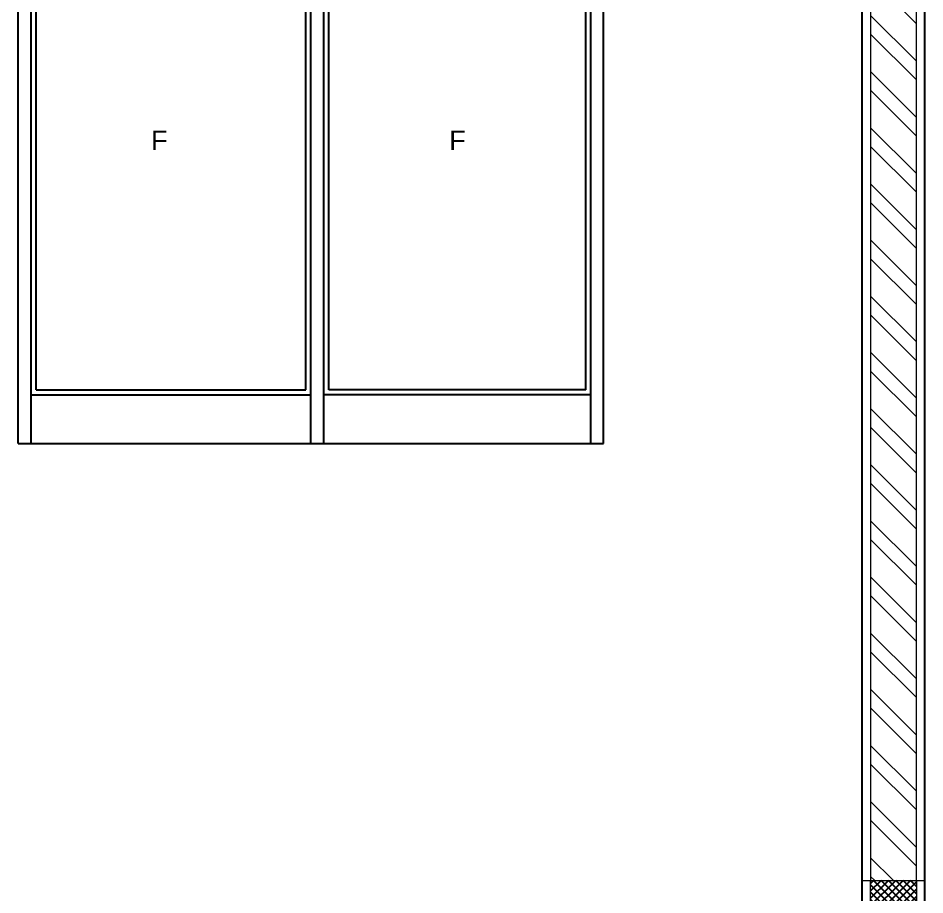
# Model space of a CAD drawing. Header units: millimetres. Extents: x -12161372 to 46643, y -9506984 to 15358.
# Drawn here: x 34967.2 to 35184.7, y 4202.1 to 4412.4 of the extents above; entities that cross this region are included whole.
import ezdxf

# ---------------------------------------------------------------- set-up
doc = ezdxf.new("R2010")
doc.units = ezdxf.units.MM
for name, color, linetype in [('A-Door', 160, 'Continuous'), ('NOITHAT', 21, 'Continuous'), ('sloof', 7, 'Continuous')]:
    doc.layers.add(name, color=color, linetype=linetype)
for name, color, linetype, lineweight in [('arsiran', 202, 'Continuous', 0), ('as', 7, 'Continuous', 0), ('bata', 249, 'Continuous', 9), ('dinding', 110, 'Continuous', 9)]:
    doc.layers.add(name, color=color, linetype=linetype, lineweight=lineweight)
doc.styles.get("Standard").update_dxf_attribs({"font": 'arial.ttf'})

# ---------------------------------------------------------------- blocks, each defined once
blk = doc.blocks.new('*U171')
h = blk.add_hatch()
h.set_pattern_fill('ANSI37', color=256, scale=10)
h.set_pattern_definition([(45, (0, -112.2057), (-0.88388348, 0.88388348), []), (135, (0, -112.2057), (-0.88388348, -0.88388348), [])])
h.paths.add_polyline_path([(-12037.03, 6544.72), (-12026.03, 6544.72), (-12026.03, 6564.72), (-12037.03, 6564.72)])
at = {"layer": 'bata'}
blk.add_lwpolyline([(-12037.03, 6544.72), (-12037.03, 6564.72), (-12026.03, 6564.72), (-12026.03, 6544.72)], close=True, dxfattribs=at)
at = {"layer": 'dinding'}
blk.add_lwpolyline([(-12039.03, 6544.72), (-12039.03, 6564.72), (-12024.03, 6564.72), (-12024.03, 6544.72)], close=True, dxfattribs=at)
blk = doc.blocks.new('*U172')
at = {"layer": 'arsiran'}
h = blk.add_hatch(dxfattribs=at)
h.set_pattern_fill('ANSI32', color=256)
h.set_pattern_definition([(45, (-2164.681, -4513.269), (-6.735192, 6.735192), []), (45, (-2160.191, -4513.269), (-6.735192, 6.735192), [])])
h.paths.add_polyline_path([(0, 5.5), (0, -5.5), (380, -5.5), (380, 5.5)])
blk.add_lwpolyline([(0, -5.5), (380, -5.5), (380, 5.5), (0, 5.5)], close=True, dxfattribs=at)
at = {"layer": 'dinding'}
blk.add_lwpolyline([(0, -7.5), (380, -7.5), (380, 7.5), (0, 7.5)], close=True, dxfattribs=at)
blk = doc.blocks.new('AE0C09')
for p, q in [((0, 0), (0, 2400)), ((0, 2400), (1800, 2400)), ((40, 0), (40, 2400)), ((900, 0), (900, 2400)), ((940, 0), (940, 2400)), ((1760, 2400), (1760, 0)), ((1800, 0), (1800, 2400)), ((40, 2360), (900, 2360)), ((55, 2345), (885, 2345)), ((55, 2155), (55, 2345)), ((885, 2155), (885, 2345)), ((1760, 2360), (940, 2360)), ((955, 2155), (955, 2345)), ((1745, 2345), (955, 2345)), ((1745, 2155), (1745, 2345)), ((55, 2155), (885, 2155)), ((1745, 2155), (955, 2155)), ((40, 2140), (900, 2140)), ((1760, 2140), (940, 2140)), ((40, 2100), (900, 2100)), ((1760, 2100), (940, 2100)), ((55, 2085), (885, 2085)), ((55, 165), (55, 2085)), ((885, 165), (885, 2085)), ((955, 165), (955, 2085)), ((1745, 2085), (955, 2085)), ((1745, 165), (1745, 2085)), ((40, 150), (900, 150)), ((55, 165), (885, 165)), ((1760, 150), (940, 150)), ((1745, 165), (955, 165)), ((0, 0), (1800, 0))]:
    blk.add_line(p, q)
for p in [(433.9, 2226.1), (1350.8, 2226.1), (408.3, 902.7), (1325.2, 902.7)]:
    blk.add_text('F', height=60).set_placement(p)

msp = doc.modelspace()

# ---------------------------------------------------------------- linework, layer by layer
at = {"layer": 'as', "ltscale": 10}
for p, q in [((35169.66, 4185.56), (35169.66, 4406.717)), ((35184.66, 4185.56), (35184.66, 4406.717))]:
    msp.add_line(p, q, dxfattribs=at)
at = {"layer": 'NOITHAT', "ltscale": 10}
for p, q in [((35169.66, 4165.56), (35169.66, 4985.56)), ((35184.66, 4165.56), (35184.66, 4985.56))]:
    msp.add_line(p, q, dxfattribs=at)

# ---------------------------------------------------------------- block references
at = {"layer": 'A-Door', "xscale": 0.078, "yscale": 0.078, "zscale": 0.078}
msp.add_blockref('AE0C09', (34967.21, 4310.36), dxfattribs=at)
at = {"layer": 'dinding', "rotation": 270}
msp.add_blockref('*U172', (35177.16, 4585.56), dxfattribs=at)
at = {"layer": 'sloof'}
msp.add_blockref('*U171', (47208.686, -2359.157), dxfattribs=at)

doc.saveas('drawing.dxf')
